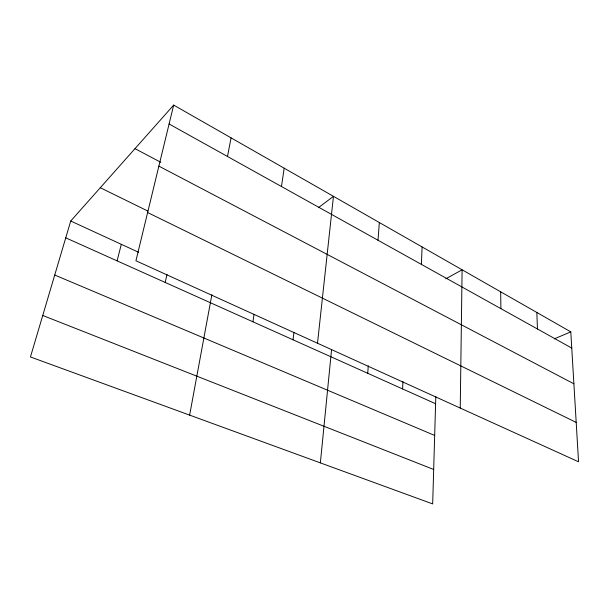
<?xml version="1.0" encoding="UTF-8"?>
<svg xmlns="http://www.w3.org/2000/svg" width="609" height="609" viewBox="0 0 609 609"><rect width="100%" height="100%" fill="white"/><g stroke="black" fill="none" stroke-linecap="round" stroke-linejoin="round"><path stroke-width="0.91" d="M460.244 408.068L462.102 269.795L445.758 278.831M435.816 396.505L432.679 503.917L30.45 356.958L70.735 221.021L173.672 105.083L570.793 331.859L578.55 461.797L135.936 260.774L173.672 105.083M421.375 264.382L422.106 246.949M402.587 388.923L402.96 381.569M367.729 373.287L368.278 365.803M378.022 240.258L379.331 222.521M320.364 462.878L331.57 349.589M317.502 343.232L333.466 196.334L318.629 207.502M293.005 339.776L293.919 332.491M281.472 186.521L284.182 168.191M252.918 321.796L254.06 314.381M189.635 415.117L211.871 294.71M227.492 156.483L231.07 137.862M165.199 282.447L166.98 274.309M117.088 260.865L121.313 244.316M554.297 338.886L570.793 331.859M42.744 315.477L433.684 469.47M54.726 275.032L434.681 435.435M65.749 237.837L435.602 403.737M70.735 221.021L138.563 252.263M147.629 212.526L576.198 422.425M100.295 187.724L147.896 211.087M158.88 166.12L573.891 383.807M134.985 148.657L160.822 162.298M169.089 123.977L571.76 348.082M536.834 312.47L537.458 328.989M500.682 291.818L500.902 308.641"/></g></svg>
